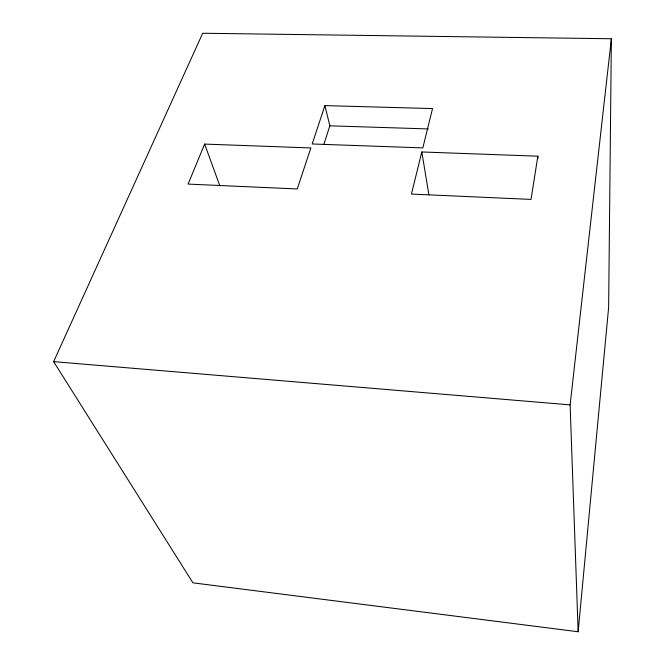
<?xml version="1.0" encoding="UTF-8"?>
<svg xmlns="http://www.w3.org/2000/svg" width="665" height="665" viewBox="0 0 665 665"><rect width="100%" height="100%" fill="white"/><g stroke="black" fill="none" stroke-linecap="round" stroke-linejoin="round"><path stroke-width="1" d="M611.368 38.753L608.633 307.405L578.151 631.75L192.925 582.831L53.632 361.635L202.692 33.25L611.368 38.753L570.121 404.869L578.151 631.75M537.86 156.184L531.019 199.409L411.427 194.072L421.818 151.969L537.86 156.184L537.977 158.253M323.83 144.455L329.857 125.818L324.911 105.602L432.524 108.578L422.824 147.904L312.168 143.981L324.911 105.602M204.645 144.089L188.079 184.089L297.238 188.968L310.854 147.946L204.645 144.089L219.857 185.892M329.857 125.818L428.335 128.935M53.632 361.635L570.121 404.869M421.818 151.969L428.875 194.795"/></g></svg>
